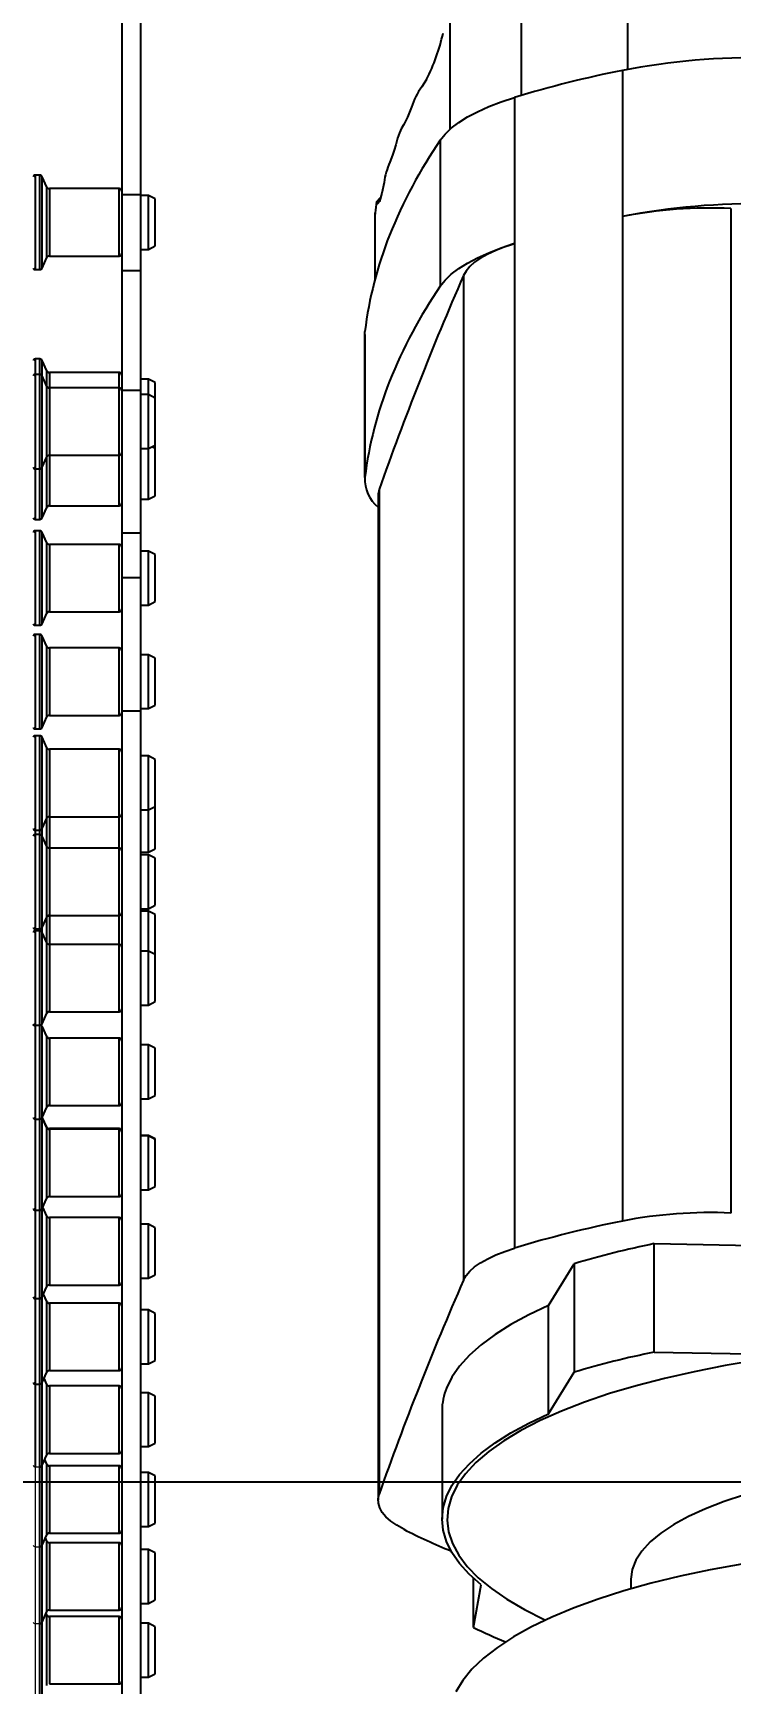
# Model space of a CAD drawing. Header units: feet. Extents: x -17 to 453, y -41 to 31.
# Drawn here: x 50.1997 to 50.396, y -6.4917 to -6.0274 of the extents above; entities that cross this region are included whole.
import ezdxf
from ezdxf import colors
from ezdxf.entities.mleader import LeaderData, LeaderLine
from ezdxf.enums import TextEntityAlignment as Align
from ezdxf.math import Vec2, Vec3

# ---------------------------------------------------------------- set-up
doc = ezdxf.new("R2018")
doc.units = ezdxf.units.FT
doc.header["$MEASUREMENT"] = 0
doc.layers.add('DETL-RACK-FADE', color=8, linetype='Continuous')
doc.layers.add('G-ANNO-TEXT', color=1, linetype='Continuous')
doc.styles.add('NEI-A', font='arial.ttf')
doc.styles.get("Standard").update_dxf_attribs({"font": 'arial.ttf'})

# ---------------------------------------------------------------- blocks, each defined once
blk = doc.blocks.new('DETAIL_TITLE')
at = {"style": 'NEI-A', "flags": 8}
blk.add_attdef('#', text='', height=0.2, dxfattribs=at).set_placement((0.5922, -0.5109), align=Align.MIDDLE_CENTER)
at = {"lineweight": 30, "style": '', "flags": 104}
blk.add_attdef('DETAIL_TITLE', text='', height=0.2, dxfattribs=at).set_placement((0.909896588761212, -0.5251383791434918), align=Align.BOTTOM_LEFT)
at = {"style": 'NEI-A'}
for tag, p in [('SCALE:', (0.9386493124493107, -0.7379200523425924)), ('1"_=_', (1.547398728572484, -0.7379200523425924))]:
    blk.add_attdef(tag, text='', height=0.1, dxfattribs=at).set_placement(p, align=Align.BOTTOM_LEFT)

msp = doc.modelspace()

# ---------------------------------------------------------------- linework, layer by layer
for p, q in [((50.22471194939352, -5.453516721641533), (50.22471194939352, -6.688860277131463)), ((50.2299271276682, -5.453516721641533), (50.2299271276682, -6.687413812693546)), ((50.20161308115836, -6.067365142966821), (50.20040010551802, -6.067365142966821)), ((50.20040010551802, -6.093915140541288), (50.20040010551802, -6.067365142966821)), ((50.20161308115836, -6.093915140541288), (50.20161308115836, -6.067365142966821)), ((50.20365281408588, -6.070732484233124), (50.20228102247793, -6.067790609621573)), ((50.20228102247793, -6.093489560323345), (50.20228102247793, -6.067790609621573)), ((50.20365281408588, -6.09054779927499), (50.20365281408588, -6.070732484233124)), ((50.22398941149129, -6.071157950887875), (50.20432074965545, -6.071157950887875)), ((50.20432074965545, -6.071157950887875), (50.20432074965545, -6.090122219057042)), ((50.22398941149129, -6.090122219057042), (50.22398941149129, -6.071157950887875)), ((50.22471194939352, -6.072799232262758), (50.2299271276682, -6.072799232262758)), ((50.23216567380704, -6.073054355567157), (50.2299271276682, -6.073054355567157)), ((50.23404427350285, -6.074017421747362), (50.23216567380704, -6.073054355567157)), ((50.23216567380704, -6.088225814377763), (50.23216567380704, -6.073054355567157)), ((50.23404427350285, -6.087262861760752), (50.23404427350285, -6.074017421747362)), ((50.23216567380704, -6.088225814377763), (50.23404427350285, -6.087262861760752)), ((50.20228102247793, -6.093489560323345), (50.20365281408588, -6.09054779927499)), ((50.20432074965545, -6.090122219057042), (50.22398941149129, -6.090122219057042)), ((50.2299271276682, -6.088225814377763), (50.23216567380704, -6.088225814377763)), ((50.20040010551802, -6.093915140541288), (50.20161308115836, -6.093915140541288)), ((50.2299271276682, -6.094281830337932), (50.22471194939352, -6.094281830337932)), ((50.20161308115836, -6.119056598033906), (50.20040010551802, -6.119056598033906)), ((50.20040010551802, -6.164163370294796), (50.20040010551802, -6.119056598033906)), ((50.20161308115836, -6.164163370294796), (50.20161308115836, -6.119056598033906)), ((50.20365281408588, -6.122423939300209), (50.20228102247793, -6.119482064688663)), ((50.20228102247793, -6.163737902202534), (50.20228102247793, -6.119482064688663)), ((50.20161308115836, -6.123396386662568), (50.20040010551802, -6.123396386662568)), ((50.20365281408588, -6.126763729366379), (50.20228102247793, -6.12382185331732)), ((50.20365281408588, -6.160796141154178), (50.20365281408588, -6.122423939300209)), ((50.22398941149129, -6.122849405954961), (50.20432074965545, -6.122849405954961)), ((50.20432074965545, -6.122849405954961), (50.20432074965545, -6.160370560936236)), ((50.22398941149129, -6.160370560936236), (50.22398941149129, -6.122849405954961)), ((50.22398941149129, -6.12718919602113), (50.20432074965545, -6.12718919602113)), ((50.22471194939352, -6.127859159915539), (50.2299271276682, -6.127859159915539)), ((50.23216567380704, -6.124745809196734), (50.2299271276682, -6.124745809196734)), ((50.23216567380704, -6.129085712826095), (50.2299271276682, -6.129085712826095)), ((50.23404427350285, -6.125708876814445), (50.23216567380704, -6.124745809196734)), ((50.23216567380704, -6.158474156256952), (50.23216567380704, -6.124745809196734)), ((50.23404427350285, -6.130048665443109), (50.23216567380704, -6.129085712826095)), ((50.23404427350285, -6.157511090076751), (50.23404427350285, -6.125708876814445)), ((50.20228102247793, -6.1495208054566), (50.20365281408588, -6.146579044408243)), ((50.20432074965545, -6.146153462752791), (50.22398941149129, -6.146153462752791)), ((50.2299271276682, -6.144257059511018), (50.23216567380704, -6.144257059511018)), ((50.23216567380704, -6.144257059511018), (50.23404427350285, -6.1432941054565)), ((50.23404427350285, -6.144265763626549), (50.23309656422871, -6.143779935979031)), ((50.20040010551802, -6.14994638423704), (50.20161308115836, -6.14994638423704)), ((50.20228102247793, -6.163737902202534), (50.20365281408588, -6.160796141154178)), ((50.20432074965545, -6.160370560936236), (50.22398941149129, -6.160370560936236)), ((50.2299271276682, -6.158474156256952), (50.23216567380704, -6.158474156256952)), ((50.23216567380704, -6.158474156256952), (50.23404427350285, -6.157511090076751)), ((50.20040010551802, -6.164163370294796), (50.20161308115836, -6.164163370294796)), ((50.20161308115836, -6.167402413904414), (50.20040010551802, -6.167402413904414)), ((50.20040010551802, -6.193952412916397), (50.20040010551802, -6.167402413904414)), ((50.20161308115836, -6.193952412916397), (50.20161308115836, -6.167402413904414)), ((50.20365281408588, -6.170769755170719), (50.20228102247793, -6.16782799555987)), ((50.20228102247793, -6.193526944824134), (50.20228102247793, -6.16782799555987)), ((50.20365281408588, -6.190585071650096), (50.20365281408588, -6.170769755170719)), ((50.22471194939352, -6.167965108020258), (50.2299271276682, -6.167965108020258)), ((50.22398941149129, -6.171195223262981), (50.20432074965545, -6.171195223262981)), ((50.20432074965545, -6.171195223262981), (50.20432074965545, -6.190159604995339)), ((50.22398941149129, -6.190159604995339), (50.22398941149129, -6.171195223262981)), ((50.23216567380704, -6.173091741505452), (50.2299271276682, -6.173091741505452)), ((50.23404427350285, -6.174054694122466), (50.23216567380704, -6.173091741505452)), ((50.23216567380704, -6.188263086752867), (50.23216567380704, -6.173091741505452)), ((50.23404427350285, -6.187300134135858), (50.23404427350285, -6.174054694122466)), ((50.22471194939352, -6.18051752506125), (50.2299271276682, -6.18051752506125)), ((50.2299271276682, -6.188263086752867), (50.23216567380704, -6.188263086752867)), ((50.23216567380704, -6.188263086752867), (50.23404427350285, -6.187300134135858)), ((50.20040010551802, -6.193952412916397), (50.20161308115836, -6.193952412916397)), ((50.20228102247793, -6.193526944824134), (50.20365281408588, -6.190585071650096)), ((50.20432074965545, -6.190159604995339), (50.22398941149129, -6.190159604995339)), ((50.20161308115836, -6.1965476049782), (50.20040010551802, -6.1965476049782)), ((50.20040010551802, -6.223097602552672), (50.20040010551802, -6.1965476049782)), ((50.20161308115836, -6.223097602552672), (50.20161308115836, -6.1965476049782)), ((50.20365281408588, -6.199914947682009), (50.20228102247793, -6.196973185196146)), ((50.20228102247793, -6.222672135897918), (50.20228102247793, -6.196973185196146)), ((50.20365281408588, -6.21973026272388), (50.20365281408588, -6.199914947682009)), ((50.22398941149129, -6.200340526462449), (50.20432074965545, -6.200340526462449)), ((50.20432074965545, -6.200340526462449), (50.20432074965545, -6.219304794631617)), ((50.22398941149129, -6.219304794631617), (50.22398941149129, -6.200340526462449)), ((50.23216567380704, -6.202236931141728), (50.2299271276682, -6.202236931141728)), ((50.23404427350285, -6.203199883758741), (50.23216567380704, -6.202236931141728)), ((50.23216567380704, -6.217408277826651), (50.23216567380704, -6.202236931141728)), ((50.23404427350285, -6.216445323772131), (50.23404427350285, -6.203199883758741)), ((50.23216567380704, -6.217408277826651), (50.23404427350285, -6.216445323772131)), ((50.20228102247793, -6.222672135897918), (50.20365281408588, -6.21973026272388)), ((50.20432074965545, -6.219304794631617), (50.22398941149129, -6.219304794631617)), ((50.22471194939352, -6.217978770427509), (50.2299271276682, -6.217978770427509)), ((50.2299271276682, -6.217408277826651), (50.23216567380704, -6.217408277826651)), ((50.20040010551802, -6.223097602552672), (50.20161308115836, -6.223097602552672)), ((50.20161308115836, -6.225027804500371), (50.20040010551802, -6.225027804500371)), ((50.20040010551802, -6.430644220078205), (50.20040010551802, -6.225027804500371)), ((50.20161308115836, -6.691507521385409), (50.20161308115836, -6.225027804500371)), ((50.20365281408588, -6.228395145766674), (50.20228102247793, -6.225453386155825)), ((50.20228102247793, -6.306035361807556), (50.20228102247793, -6.225453386155825)), ((50.20365281408588, -6.303093543258852), (50.20365281408588, -6.228395145766674)), ((50.22398941149129, -6.228820725984621), (50.20432074965545, -6.228820725984621)), ((50.20432074965545, -6.228820725984621), (50.20432074965545, -6.302668020541258)), ((50.22398941149129, -6.302668020541258), (50.22398941149129, -6.228820725984621)), ((50.23216567380704, -6.2307171306639), (50.2299271276682, -6.2307171306639)), ((50.23404427350285, -6.231680084718418), (50.23216567380704, -6.2307171306639)), ((50.23216567380704, -6.257796249337163), (50.23216567380704, -6.2307171306639)), ((50.23404427350285, -6.256833296720151), (50.23404427350285, -6.231680084718418)), ((50.23216567380704, -6.24588847878633), (50.23404427350285, -6.24492552473181)), ((50.20228102247793, -6.251152335420089), (50.20365281408588, -6.248210462246051)), ((50.20432074965545, -6.247784995591294), (50.22398941149129, -6.247784995591294)), ((50.2299271276682, -6.24588847878633), (50.23216567380704, -6.24588847878633)), ((50.20040010551802, -6.251577803512349), (50.20161308115836, -6.251577803512349)), ((50.20161308115836, -6.252822329594911), (50.20040010551802, -6.252822329594911)), ((50.20365281408588, -6.256189670861216), (50.20228102247793, -6.253247796249665)), ((50.22398941149129, -6.256615138953478), (50.20432074965545, -6.256615138953478)), ((50.2299271276682, -6.257796249337163), (50.23216567380704, -6.257796249337163)), ((50.23216567380704, -6.258511542195253), (50.2299271276682, -6.258511542195253)), ((50.23216567380704, -6.257796249337163), (50.23404427350285, -6.256833296720151)), ((50.23404427350285, -6.259474608375452), (50.23216567380704, -6.258511542195253)), ((50.23216567380704, -6.273683002443365), (50.23216567380704, -6.258511542195253)), ((50.23404427350285, -6.272719992326001), (50.23404427350285, -6.259474608375452)), ((50.23216567380704, -6.273683002443365), (50.23404427350285, -6.272719992326001)), ((50.20228102247793, -6.27894680445179), (50.20365281408588, -6.27600498590308)), ((50.20432074965545, -6.275579463185489), (50.22398941149129, -6.275579463185489)), ((50.2299271276682, -6.273683002443365), (50.23216567380704, -6.273683002443365)), ((50.23216567380704, -6.274341775332092), (50.2299271276682, -6.274341775332092)), ((50.23404427350285, -6.27530478544945), (50.23216567380704, -6.274341775332092)), ((50.23216567380704, -6.300771559799133), (50.23216567380704, -6.274341775332092)), ((50.23404427350285, -6.299808549681773), (50.23404427350285, -6.27530478544945)), ((50.20040010551802, -6.279372327169384), (50.20161308115836, -6.279372327169384)), ((50.20161308115836, -6.279910888388189), (50.20040010551802, -6.279910888388189)), ((50.20365281408588, -6.283278172154143), (50.20228102247793, -6.280336411105788)), ((50.22398941149129, -6.283703696309248), (50.20432074965545, -6.283703696309248)), ((50.23216567380704, -6.285600157051372), (50.2299271276682, -6.285600157051372)), ((50.23404427350285, -6.28656316716873), (50.23216567380704, -6.285600157051372)), ((50.2299271276682, -6.300771559799133), (50.23216567380704, -6.300771559799133)), ((50.23216567380704, -6.300771559799133), (50.23404427350285, -6.299808549681773)), ((50.20228102247793, -6.306035361807556), (50.20365281408588, -6.303093543258852)), ((50.20432074965545, -6.302668020541258), (50.22398941149129, -6.302668020541258)), ((50.20040010551802, -6.306460885962661), (50.20161308115836, -6.306460885962661)), ((50.20365281408588, -6.309641152714168), (50.20228102247793, -6.306699334165463)), ((50.20228102247793, -6.691512326977186), (50.20228102247793, -6.306699334165463)), ((50.20365281408588, -6.329456467756037), (50.20365281408588, -6.309641152714168)), ((50.22398941149129, -6.310066675431765), (50.20432074965545, -6.310066675431765)), ((50.20432074965545, -6.310066675431765), (50.20432074965545, -6.329030943600932)), ((50.22398941149129, -6.329030943600932), (50.22398941149129, -6.310066675431765)), ((50.23216567380704, -6.311963080111047), (50.2299271276682, -6.311963080111047)), ((50.23404427350285, -6.312926090228411), (50.23216567380704, -6.311963080111047)), ((50.23216567380704, -6.327134538921653), (50.23216567380704, -6.311963080111047)), ((50.23404427350285, -6.326171530241801), (50.23404427350285, -6.312926090228411)), ((50.2299271276682, -6.327134538921653), (50.23216567380704, -6.327134538921653)), ((50.23216567380704, -6.327134538921653), (50.23404427350285, -6.326171530241801)), ((50.20040010551802, -6.332823809022342), (50.20161308115836, -6.332823809022342)), ((50.20228102247793, -6.332398284867235), (50.20365281408588, -6.329456467756037)), ((50.20365281408588, -6.335259282361022), (50.20229985384267, -6.332357875058529)), ((50.20365281408588, -6.33509532298706), (50.20233808582559, -6.332275924121722)), ((50.20432074965545, -6.329030943600932), (50.22398941149129, -6.329030943600932)), ((50.20365281408588, -6.355074654903238), (50.20365281408588, -6.33509532298706)), ((50.22398941149129, -6.335520847142165), (50.20432074965545, -6.335520847142165)), ((50.20432074965545, -6.335520847142165), (50.20432074965545, -6.354649129310625)), ((50.22398941149129, -6.335684805078616), (50.20432074965545, -6.335684805078616)), ((50.22398941149129, -6.354649129310625), (50.22398941149129, -6.335520847142165)), ((50.23216567380704, -6.337417307884285), (50.2299271276682, -6.337417307884285)), ((50.23216567380704, -6.337581265820738), (50.2299271276682, -6.337581265820738)), ((50.23404427350285, -6.338380318001649), (50.23216567380704, -6.337417307884285)), ((50.23216567380704, -6.352752668568504), (50.23216567380704, -6.337417307884285)), ((50.23404427350285, -6.338544275938101), (50.23216567380704, -6.337581265820738)), ((50.23404427350285, -6.351789659888651), (50.23404427350285, -6.338380318001649)), ((50.23216567380704, -6.352752668568504), (50.23404427350285, -6.351789659888651)), ((50.20228102247793, -6.358016472014436), (50.20365281408588, -6.355074654903238)), ((50.20432074965545, -6.354649129310625), (50.22398941149129, -6.354649129310625)), ((50.2299271276682, -6.352752668568504), (50.23216567380704, -6.352752668568504)), ((50.20040010551802, -6.358441994732033), (50.20161308115836, -6.358441994732033)), ((50.20365281408588, -6.360114022981746), (50.20247785192716, -6.357594338942494)), ((50.20365281408588, -6.379929395523966), (50.20365281408588, -6.360114022981746)), ((50.22398941149129, -6.360539547136851), (50.20432074965545, -6.360539547136851)), ((50.20432074965545, -6.360539547136851), (50.20432074965545, -6.379503871368861)), ((50.22398941149129, -6.379503871368861), (50.22398941149129, -6.360539547136851)), ((50.23216567380704, -6.362436007878975), (50.2299271276682, -6.362436007878975)), ((50.23404427350285, -6.363399017996338), (50.23216567380704, -6.362436007878975)), ((50.23216567380704, -6.377607410626739), (50.23216567380704, -6.362436007878975)), ((50.23404427350285, -6.376644400509376), (50.23404427350285, -6.363399017996338)), ((50.37439029484329, -6.367868799104507), (50.41132569663073, -6.36855616979247)), ((50.37439029484329, -6.398364089779085), (50.37439029484329, -6.367868799104507)), ((50.34464950364067, -6.385286000222814), (50.35188797549273, -6.373514887879601)), ((50.35188797549273, -6.373514887879601), (50.35188797549273, -6.404010179991689)), ((50.20432074965545, -6.379503871368861), (50.22398941149129, -6.379503871368861)), ((50.2299271276682, -6.377607410626739), (50.23216567380704, -6.377607410626739)), ((50.23216567380704, -6.377607410626739), (50.23404427350285, -6.376644400509376)), ((50.20040010551802, -6.383296735352756), (50.20161308115836, -6.383296735352756)), ((50.20228102247793, -6.382871212635164), (50.20365281408588, -6.379929395523966)), ((50.20365281408588, -6.384187290716172), (50.2026600590373, -6.382058314369894)), ((50.20365281408588, -6.404002663258387), (50.20365281408588, -6.384187290716172)), ((50.22398941149129, -6.384612813433767), (50.20432074965545, -6.384612813433767)), ((50.20432074965545, -6.384612813433767), (50.20432074965545, -6.403577083040446)), ((50.22398941149129, -6.403577083040446), (50.22398941149129, -6.384612813433767)), ((50.23216567380704, -6.386509274175889), (50.2299271276682, -6.386509274175889)), ((50.23404427350285, -6.387472284293253), (50.23216567380704, -6.386509274175889)), ((50.23216567380704, -6.401680678361162), (50.23216567380704, -6.386509274175889)), ((50.23404427350285, -6.400717668243802), (50.23404427350285, -6.387472284293253)), ((50.34464950364067, -6.415781292334898), (50.34464950364067, -6.385286000222814)), ((50.37439029484329, -6.398364089779085), (50.41132569663073, -6.399051461904557)), ((50.2299271276682, -6.401680678361162), (50.23216567380704, -6.401680678361162)), ((50.23216567380704, -6.401680678361162), (50.23404427350285, -6.400717668243802)), ((50.20040010551802, -6.407369947024341), (50.20161308115836, -6.407369947024341)), ((50.20228102247793, -6.406944422869236), (50.20365281408588, -6.404002663258387)), ((50.20365281408588, -6.40746156233253), (50.20284634867232, -6.405732112795461)), ((50.20365281408588, -6.427276878811904), (50.20365281408588, -6.40746156233253)), ((50.20432074965545, -6.403577083040446), (50.22398941149129, -6.403577083040446)), ((50.34464950364067, -6.415781292334898), (50.35188797549273, -6.404010179991689)), ((50.22398941149129, -6.407887087925142), (50.20432074965545, -6.407887087925142)), ((50.20432074965545, -6.407887087925142), (50.20432074965545, -6.426851354656803)), ((50.22398941149129, -6.426851354656803), (50.22398941149129, -6.407887087925142)), ((50.23216567380704, -6.409783491166914), (50.2299271276682, -6.409783491166914)), ((50.23404427350285, -6.410746501284274), (50.23216567380704, -6.409783491166914)), ((50.23216567380704, -6.42495495141503), (50.23216567380704, -6.409783491166914)), ((50.23404427350285, -6.423991941297666), (50.23404427350285, -6.410746501284274)), ((50.31474404868482, -6.414832129739407), (50.31474404868482, -6.445327420413983)), ((50.2299271276682, -6.42495495141503), (50.23216567380704, -6.42495495141503)), ((50.23216567380704, -6.42495495141503), (50.23404427350285, -6.423991941297666)), ((50.20228102247793, -6.430218697360612), (50.20365281408588, -6.427276878811904)), ((50.20365281408588, -6.42991988529003), (50.20303658283136, -6.42859838205097)), ((50.20365281408588, -6.44973525783225), (50.20365281408588, -6.42991988529003)), ((50.20432074965545, -6.426851354656803), (50.22398941149129, -6.426851354656803)), ((50.22398941149129, -6.430345409445135), (50.20432074965545, -6.430345409445135)), ((50.20432074965545, -6.430345409445135), (50.20432074965545, -6.449309733677145)), ((50.22398941149129, -6.449309733677145), (50.22398941149129, -6.430345409445135)), ((50.23216567380704, -6.432241870187257), (50.2299271276682, -6.432241870187257)), ((50.23404427350285, -6.43320488030462), (50.23216567380704, -6.432241870187257)), ((50.23216567380704, -6.447413272935021), (50.23216567380704, -6.432241870187257)), ((50.23404427350285, -6.446450264255171), (50.23404427350285, -6.43320488030462)), ((50.20432074965545, -6.449309733677145), (50.22398941149129, -6.449309733677145)), ((50.2299271276682, -6.447413272935021), (50.23216567380704, -6.447413272935021)), ((50.23216567380704, -6.447413272935021), (50.23404427350285, -6.446450264255171)), ((50.20228102247793, -6.452677018880605), (50.20365281408588, -6.44973525783225)), ((50.20365281408588, -6.451545979801988), (50.2032306235136, -6.450640619535873)), ((50.20365281408588, -6.471361353781715), (50.20365281408588, -6.451545979801988)), ((50.22398941149129, -6.451971505394601), (50.20432074965545, -6.451971505394601)), ((50.20432074965545, -6.451971505394601), (50.20432074965545, -6.47093582962661)), ((50.22398941149129, -6.47093582962661), (50.22398941149129, -6.451971505394601)), ((50.23216567380704, -6.453867966136722), (50.2299271276682, -6.453867966136722)), ((50.23404427350285, -6.454830974816579), (50.23216567380704, -6.453867966136722)), ((50.23216567380704, -6.469039368884488), (50.23216567380704, -6.453867966136722)), ((50.23404427350285, -6.46807635876713), (50.23404427350285, -6.454830974816579)), ((50.3236039039155, -6.475813500969945), (50.3236039039155, -6.462008418671806)), ((50.36784404095873, -6.46236894730591), (50.36784404095873, -6.464962727734113)), ((50.23216567380704, -6.469039368884488), (50.23404427350285, -6.46807635876713)), ((50.3236039039155, -6.475813500969945), (50.32572257907403, -6.463830049895513)), ((50.20228102247793, -6.47430311483007), (50.20365281408588, -6.471361353781715)), ((50.20365281408588, -6.472324136772693), (50.20342833271819, -6.471842716527027)), ((50.20365281408588, -6.49213945325207), (50.20365281408588, -6.472324136772693)), ((50.20432074965545, -6.47093582962661), (50.22398941149129, -6.47093582962661)), ((50.22398941149129, -6.472749660927798), (50.20432074965545, -6.472749660927798)), ((50.20432074965545, -6.472749660927798), (50.20432074965545, -6.491713929096965)), ((50.22398941149129, -6.491713929096965), (50.22398941149129, -6.472749660927798)), ((50.2299271276682, -6.469039368884488), (50.23216567380704, -6.469039368884488)), ((50.23216567380704, -6.474646064169567), (50.2299271276682, -6.474646064169567)), ((50.23404427350285, -6.475609074286931), (50.23216567380704, -6.474646064169567)), ((50.23216567380704, -6.489817525855193), (50.23216567380704, -6.474646064169567)), ((50.23404427350285, -6.488854515737833), (50.23404427350285, -6.475609074286931)), ((50.2299271276682, -6.489817525855193), (50.23216567380704, -6.489817525855193)), ((50.23216567380704, -6.489817525855193), (50.23404427350285, -6.488854515737833)), ((50.20432074965545, -6.491713929096965), (50.22398941149129, -6.491713929096965))]:
    msp.add_line(p, q)
at = {"flags": 128}
for points in [[(50.32076952764643, -6.378131445819543), (50.32149475656504, -6.376860583139019), (50.32254625397153, -6.375613907980865), (50.32391661957081, -6.374400354462013), (50.32559616455383, -6.373228342071256), (50.32757302084828, -6.372106290297394), (50.32983326186931, -6.371041943000117), (50.33236091401962, -6.370042987976252), (50.3351381234404, -6.369116377018161)], [(50.34464950364067, -6.385286000222814), (50.33912538173369, -6.387889670711276), (50.33412109749393, -6.390601684797344), (50.32965678179406, -6.393411249665265), (50.32575038624345, -6.396306892557638), (50.32241761993781, -6.39927713784204), (50.31967189195882, -6.402309891757291), (50.3175242653739, -6.405393061979716), (50.31598335948559, -6.408514153683184)], [(50.40338743976507, -6.400676127115704), (50.39434019089262, -6.402183688550869), (50.38562352878436, -6.403883973910249), (50.37727635817728, -6.40576935864739), (50.36933596804863, -6.407831360023108), (50.36183782461448, -6.41006088148198), (50.3548153930787, -6.412447917963048), (50.34830006863258, -6.414981788776238), (50.34232093495334, -6.417651131852326), (50.33690470095368, -6.42044413805686), (50.33207555128097, -6.423348314001222), (50.32785507731676, -6.42635060566837), (50.32426208167561, -6.429437672977039), (50.32131265295553, -6.432595672717879), (50.31901994148666, -6.435810584867971), (50.31739419958146, -6.439067940901664)], [(50.31598335948559, -6.43900944579527), (50.3175242653739, -6.435888352654292), (50.31967189195882, -6.432805185306885), (50.32241761993781, -6.429772431391635), (50.32575038624345, -6.426802240732561), (50.32965678179406, -6.423906543214859), (50.33412109749393, -6.421097032972273), (50.33912538173369, -6.418384961385852), (50.34464950364067, -6.415781292334898)], [(50.42522435931153, -6.43291392565691), (50.41970174391371, -6.433834039075416), (50.41269486047267, -6.435215620118015), (50.40605837703836, -6.436777890261505), (50.39983645387986, -6.438510505192859), (50.39407051999959, -6.440401880028995), (50.3887989453813, -6.442439409255609), (50.38405678798862, -6.444609586040412), (50.37987562126391, -6.446897941857747), (50.37628326962668, -6.449289217552147), (50.37330363597258, -6.451767587589684), (50.37095655792245, -6.454316493306981), (50.36925764107142, -6.456919032476048), (50.36821820723841, -6.459557801178354), (50.36784516221555, -6.46221527618213), (50.36784404095873, -6.46236894730591)], [(50.30398288111991, -6.448208538717862), (50.30201320661921, -6.447085129935733), (50.30034116543192, -6.445912042288429), (50.29897857963006, -6.444697528513725), (50.29793504602209, -6.443450176288945), (50.2972179649031, -6.442178804730318), (50.29683237905384, -6.440892398267591), (50.29678100824084, -6.439600059206219), (50.29706422046639, -6.438310828038778)], [(50.32572257907403, -6.463830049895513), (50.32239428054561, -6.46085935179585), (50.3196531123444, -6.457826146502851), (50.31751011453771, -6.454742638465868), (50.31597388917788, -6.451621319636013), (50.31505062905272, -6.448474624464046), (50.31474404868482, -6.445315270589957), (50.31505537858166, -6.442155971341203), (50.31598335948559, -6.43900944579527)], [(50.31739419958146, -6.439067940901664), (50.31644268378412, -6.442353331231162), (50.3161696491206, -6.445651946641235), (50.31657631459831, -6.448949148980196), (50.31766084595607, -6.452230130470335), (50.31941842466451, -6.455480310460302), (50.32184117892571, -6.458685162924105), (50.32491829867376, -6.461830331461771), (50.32863605282503, -6.464901800362897), (50.33297782377828, -6.467885835668818), (50.33792420516525, -6.470769101610783), (50.34345313410152, -6.473538765548097), (50.34383221091114, -6.473714649057206)], [(50.48758761202399, -6.45300798802211), (50.47749301727035, -6.452700247584628), (50.46735762026812, -6.452611965859257), (50.45722666229291, -6.452743484973064), (50.44714540762056, -6.453094234235083), (50.4371588905254, -6.453662691323542), (50.4273116967791, -6.454446314722949), (50.41764781414969, -6.455441537974073), (50.40821038514998, -6.456643959425103), (50.39904158628695, -6.458048261731134), (50.39018236931014, -6.459648059478274), (50.38167227146042, -6.461436288748471), (50.37354932346948, -6.46340492105532), (50.3658497908083, -6.465545258033314), (50.35860809318658, -6.467847574935709), (50.35185653430116, -6.470301754575861), (50.34562528458584, -6.472896720948793), (50.33994217996023, -6.475620943796748), (50.33483258382882, -6.478462214357844), (50.3303193468309, -6.481407876804967), (50.32642261133913, -6.484444756370356), (50.32315977120953, -6.487559293033886), (50.32054540278088, -6.490737637836185), (50.31859119012441, -6.493965493315136)]]:
    msp.add_lwpolyline(points, dxfattribs=at)
for centre, radius, start, end in [((50.20040010551802, -6.068102106269436), 0.0007369900938882879, 90, 155.0000000507877), ((50.20161308115836, -6.068102106269436), 0.0007369900938882879, 24.99999994921245, 90), ((50.20432074965545, -6.070420981835218), 0.0007369900938881337, 204.9999999492123, 270), ((50.22398941149129, -6.071880513227752), 0.0007225393077329989, 0, 90), ((50.20432074965545, -6.090859248485065), 0.0007369900938881337, 90, 155.0000000507877), ((50.22398941149129, -6.089399719967552), 0.0007225393077329989, 270, 0), ((50.20040010551802, -6.093178126925862), 0.000736990093889521, 204.9999999492123, 270), ((50.20161308115836, -6.093178126925862), 0.000736990093889521, 270, 335.0000000507874), ((50.20040010551802, -6.119793554148982), 0.000736990093889521, 90, 155.0000000507877), ((50.20161308115836, -6.119793554148982), 0.000736990093889521, 24.99999994921245, 90), ((50.20040010551802, -6.124133361465256), 0.000736990093889521, 90, 155.0000000507877), ((50.20161308115836, -6.124133361465256), 0.000736990093889521, 24.99999994921245, 90), ((50.20432074965545, -6.122112432589782), 0.000736990093889521, 204.9999999492123, 270), ((50.22398941149129, -6.123571961107293), 0.0007225393077329989, 0, 90), ((50.20432074965545, -6.126452238468547), 0.000736990093889521, 204.9999999492123, 270), ((50.22398941149129, -6.127911768423568), 0.0007225393077329989, 0, 90), ((50.20432074965545, -6.146890505118391), 0.0007369900938881337, 90, 155.0000000507877), ((50.22398941149129, -6.145430976600876), 0.0007225393077329989, 270, 0), ((50.20040010551802, -6.149209383559191), 0.0007369900938881337, 204.9999999492123, 270), ((50.20161308115836, -6.149209383559191), 0.0007369900938881337, 270, 335.0000000507874), ((50.20432074965545, -6.161107550114012), 0.0007369900938882879, 90, 155.0000000507877), ((50.22398941149129, -6.159648021596498), 0.0007225393077343863, 270, 0), ((50.20040010551802, -6.163426428554809), 0.0007369900938881337, 204.9999999492123, 270), ((50.20161308115836, -6.163426428554809), 0.0007369900938881337, 270, 335.0000000507874), ((50.20040010551802, -6.168139411707246), 0.0007369900938872089, 90, 155.0000000507877), ((50.20161308115836, -6.168139411707246), 0.0007369900938872089, 24.99999994921245, 90), ((50.20432074965545, -6.170458290148048), 0.0007369900938882879, 204.9999999492123, 270), ((50.22398941149129, -6.171917818665557), 0.0007225393077329989, 0, 90), ((50.22398941149129, -6.189437025405356), 0.0007225393077329989, 270, 0), ((50.20040010551802, -6.193215432363674), 0.0007369900938881337, 204.9999999492123, 270), ((50.20161308115836, -6.193215432363674), 0.0007369900938881337, 270, 335.0000000507874), ((50.20432074965545, -6.19089655679789), 0.0007369900938882879, 90, 155.0000000507877), ((50.20040010551802, -6.197284608531067), 0.0007369900938882879, 90, 155.0000000507877), ((50.20161308115836, -6.197284608531067), 0.0007369900938882879, 24.99999994921245, 90), ((50.20432074965545, -6.199603485534357), 0.0007369900938881337, 204.9999999492123, 270), ((50.22398941149129, -6.20106301405187), 0.0007225393077329989, 0, 90), ((50.20432074965545, -6.2200417521842), 0.0007369900938881337, 90, 155.0000000507877), ((50.22398941149129, -6.218582223666685), 0.0007225393077329989, 270, 0), ((50.20040010551802, -6.222360630625001), 0.000736990093889521, 204.9999999492123, 270), ((50.20040010551802, -6.225764803740708), 0.0007369900938881337, 90, 155.0000000507877), ((50.20161308115836, -6.222360630625001), 0.000736990093889521, 270, 335.0000000507874), ((50.20161308115836, -6.225764803740708), 0.0007369900938881337, 24.99999994921245, 90), ((50.20432074965545, -6.228083682181511), 0.0007369900938881337, 204.9999999492123, 270), ((50.22398941149129, -6.229543210699024), 0.0007225393077343863, 0, 90), ((50.20432074965545, -6.248521948831351), 0.0007369900938881337, 90, 155.0000000507877), ((50.22398941149129, -6.247062418876331), 0.0007225393077329989, 270, 0), ((50.20040010551802, -6.250840825834642), 0.0007369900938909083, 204.9999999492123, 270), ((50.20040010551802, -6.253559290022514), 0.0007369900938881337, 90, 155.0000000507877), ((50.20161308115836, -6.250840825834642), 0.0007369900938909083, 270, 335.0000000507874), ((50.20161308115836, -6.253559290022514), 0.0007369900938881337, 24.99999994921245, 90), ((50.20432074965545, -6.255878167025804), 0.0007369900938881337, 204.9999999492123, 270), ((50.22398941149129, -6.257337696980828), 0.0007225393077329989, 0, 90), ((50.20432074965545, -6.276316433675651), 0.000736990093889521, 90, 155.0000000507877), ((50.22398941149129, -6.274856903720625), 0.0007225393077343863, 270, 0), ((50.20040010551802, -6.278635310678942), 0.0007369900938872089, 204.9999999492123, 270), ((50.20040010551802, -6.280647854565828), 0.000736990093889521, 90, 155.0000000507877), ((50.20161308115836, -6.278635310678942), 0.0007369900938872089, 270, 335.0000000507874), ((50.20161308115836, -6.280647854565828), 0.000736990093889521, 24.99999994921245, 90), ((50.20432074965545, -6.282966731569118), 0.0007369900938881337, 204.9999999492123, 270), ((50.22398941149129, -6.284426261524144), 0.0007225393077329989, 0, 90), ((50.20432074965545, -6.303404998218964), 0.0007369900938881337, 90, 155.0000000507877), ((50.22398941149129, -6.30194546826394), 0.0007225393077343863, 270, 0), ((50.20040010551802, -6.305723875222254), 0.0007369900938881337, 204.9999999492123, 270), ((50.20040010551802, -6.307010802063152), 0.0007369900938879796, 119.1795795511312, 155.0000000507877), ((50.20161308115836, -6.305723875222254), 0.0007369900938881337, 270, 335.0000000507874), ((50.20161308115836, -6.307010802063152), 0.0007369900938879796, 24.99999994921245, 60.82042044886879), ((50.20432074965545, -6.309329679066446), 0.0007369900938882879, 204.9999999492123, 270), ((50.22398941149129, -6.310789209021467), 0.0007225393077357735, 0, 90), ((50.22398941149129, -6.328308415761269), 0.0007225393077329989, 270, 0), ((50.20040010551802, -6.33208682271958), 0.0007369900938881337, 204.9999999492123, 270), ((50.20161308115836, -6.33208682271958), 0.0007369900938881337, 270, 335.0000000507874), ((50.20432074965545, -6.329767944278782), 0.0007369900938882879, 90, 155.0000000507877), ((50.20432074965545, -6.334783868026951), 0.0007369900938882879, 204.9999999492123, 270), ((50.20432074965545, -6.334947837463472), 0.0007369900938881337, 204.9999999492123, 270), ((50.22398941149129, -6.336243399419478), 0.0007225393077329989, 0, 90), ((50.22398941149129, -6.336407365980985), 0.0007225393077343863, 0, 90), ((50.20432074965545, -6.355386104113313), 0.000736990093889521, 90, 155.0000000507877), ((50.22398941149129, -6.3539265755958), 0.0007225393077329989, 270, 0), ((50.20040010551802, -6.357704979679097), 0.000736990093889521, 204.9999999492123, 270), ((50.20161308115836, -6.357704979679097), 0.000736990093889521, 270, 335.0000000507874), ((50.20432074965545, -6.359802579521707), 0.0007369900938881337, 204.9999999492123, 270), ((50.22398941149129, -6.36126211091424), 0.0007225393077329989, 0, 90), ((50.39039762762165, -6.491701100768802), 0.1325608739193386, 87.5828607644791, 100.833744422401), ((50.42888276735123, -6.678460696207123), 0.323236704661749, 101.3116183000604, 106.8590675402553), ((50.43315131735834, -6.64972331630552), 0.287914617203695, 101.7763407125959, 106.3944219543157), ((50.20432074965545, -6.380240846171549), 0.000736990093889521, 90, 155.0000000507877), ((50.22398941149129, -6.378781317654036), 0.0007225393077343863, 270, 0), ((51.120716753259, -6.728342704374741), 0.8732488142966496, 156.356535315041, 158.4928373260147), ((50.20040010551802, -6.382559724612351), 0.0007369900938881337, 204.9999999492123, 270), ((50.20161308115836, -6.382559724612351), 0.0007369900938881337, 270, 335.0000000507874), ((50.20432074965545, -6.383875834318554), 0.0007369900938878253, 204.9999999492123, 270), ((50.22398941149129, -6.385335364273574), 0.0007225393077343863, 0, 90), ((50.43315131735834, -6.680218606980102), 0.2879146172044439, 101.7763407125959, 106.3944219543157), ((50.22398941149129, -6.402854571013375), 0.0007225393077343863, 270, 0), ((50.20040010551802, -6.406632977971686), 0.0007369900938881337, 204.9999999492123, 270), ((50.20161308115836, -6.406632977971686), 0.0007369900938881337, 270, 335.0000000507874), ((50.20432074965545, -6.404314100968396), 0.0007369900938878253, 90, 155.0000000507877), ((50.20432074965545, -6.407150094434842), 0.000736990093889521, 204.9999999492123, 270), ((50.22398941149129, -6.408609622952349), 0.0007225393077329989, 0, 90), ((51.08948508147286, -6.716032132369749), 0.8396784743639538, 158.4930643905806, 160.685866223995), ((50.33166049075212, -6.414869861469297), 0.0169164798553241, 157.9317356117673, 179.8722003844387), ((50.22398941149129, -6.426128831129661), 0.0007225393077343863, 270, 0), ((50.20161308115836, -6.429907238087972), 0.0007369900938881337, 270, 335.0000000507874), ((50.20432074965545, -6.427588361084682), 0.0007369900938872089, 90, 155.0000000507877), ((50.20432074965545, -6.429608437517464), 0.0007369900938881337, 204.9999999492123, 270), ((50.22398941149129, -6.431067966034979), 0.0007225393077329989, 0, 90), ((50.20432074965545, -6.450046704167308), 0.0007369900938881337, 90, 155.0000000507877), ((50.22398941149129, -6.448587172774774), 0.0007225393077343863, 270, 0), ((50.37451336284311, -6.31114727089054), 0.1541438935342677, 242.7700613007451, 248.182722363351), ((50.20161308115836, -6.45236557973309), 0.0007369900938881337, 270, 335.0000000507874), ((50.20432074965545, -6.451234530591913), 0.0007369900938881337, 204.9999999492123, 270), ((50.22398941149129, -6.452694060546934), 0.0007225393077329989, 0, 90), ((50.20432074965545, -6.471672797241753), 0.0007369900938881337, 90, 155.0000000507877), ((50.20432074965545, -6.472012653062405), 0.0007369900938881337, 204.9999999492123, 270), ((50.22398941149129, -6.470213268724246), 0.0007225393077343863, 270, 0), ((50.22398941149129, -6.47347218157992), 0.0007225393077343863, 0, 90), ((50.20161308115836, -6.473991674245051), 0.0007369900938882879, 270, 335.0000000507874), ((50.38549755701683, -6.351395931989774), 0.1389624257146322, 243.5511633263666, 247.6090941471803), ((50.22398941149129, -6.490991388319719), 0.0007225393077329989, 270, 0)]:
    msp.add_arc(centre, radius, start, end)
at = {"color": 7, "linetype": 'Continuous', "lineweight": 15}
for centre, radius in [((50.20040010551802, -6.429907238087972), 0.0007369900938881337), ((50.20040010551802, -6.45236557973309), 0.0007369900938881337), ((50.20040010551802, -6.473991674245051), 0.0007369900938882879)]:
    msp.add_arc(centre, radius, 204.9999999492123, 270, dxfattribs=at)
at = {"layer": 'DETL-RACK-FADE', "linetype": 'Continuous', "lineweight": 15}
for p, q in [((50.20040010551802, -6.430644220078205), (50.20161308115836, -6.430644220078205)), ((50.20040010551802, -6.55260537984214), (50.20040010551802, -6.430644220078205)), ((50.20040010551802, -6.45310254303571), (50.20161308115836, -6.45310254303571)), ((50.20040010551802, -6.474728637547665), (50.20161308115836, -6.474728637547665))]:
    msp.add_line(p, q, dxfattribs=at)

# ---------------------------------------------------------------- block references
at = {"layer": 'G-ANNO-TEXT'}
ref = msp.add_blockref('DETAIL_TITLE', (45.86471751914697, 2.973758176186102), dxfattribs=at)
lines = msp.add_mtext('{\\LMOTOR SUPPORT POST/END OF TRACKER GROUNDING (ABOVE GROUND)}', dxfattribs={"layer": '0', "insert": (46.77461410790819, 2.748619797042611), "char_height": 7.652886766712142, "attachment_point": 1})
ref.add_attrib('DETAIL_TITLE', '', (46.77461410790819, 2.748619797042611)).embed_mtext(lines)

# ---------------------------------------------------------------- next in the draw order: leaders
ml = msp.add_multileader_mtext('Standard', dxfattribs=at)
ml.set_content('MOTOR PIERS TO BE BONDED TO GEAR RACK', color=256, style='NEI-A')
ml.set_leader_properties()
ml.build(insert=Vec2(0, 0))
ml.multileader.update_dxf_attribs({"dogleg_length": 0.2077561439778138, "arrow_head_size": 0.1731301199815115})
ctx = ml.context
ctx.base_point, ctx.char_height, ctx.arrow_head_size, ctx.landing_gap_size, ctx.plane_origin = Vec3(51.29004620138861, -5.911923734896476), 0.1, 0.1731301199815115, 0.06925204799260462, Vec3(49.42105352023972, -4.232856408061336)
ctx.text_align_type = 2
notes = []
notes.append((ctx, [(1, (1, 1, 0), (51.0822900574108, -5.911923734896476), (1, 0), 0.2077561439778138, [(0, [(50.2776898710671, -5.541865132738257)], 0, [])])]))
ctx.mtext.insert, ctx.mtext.width, ctx.mtext.alignment, ctx.mtext.line_spacing_style, ctx.mtext.flow_direction = Vec3(53.04094899972228, -5.86107107459634), 1.692882673942701, 3, 2, 5
ctx.mtext.has_bg_fill, ctx.mtext.bg_color, ctx.mtext.bg_scale_factor, ctx.mtext.bg_transparency, ctx.mtext.use_window_bg_color = 1, -1073741824, 1.5, 0, 1
for ctx, leaders in notes:
    for number, flags, end, landing, length, lines in leaders:
        leader = LeaderData()
        leader.index, (leader.has_last_leader_line, leader.has_dogleg_vector, leader.attachment_direction) = number, flags
        leader.last_leader_point, leader.dogleg_vector, leader.dogleg_length = Vec3(end), Vec3(landing), length
        for number, points, colour, breaks in lines:
            line = LeaderLine()
            line.index, line.vertices, line.color, line.breaks = number, Vec3.list(points), colors.encode_raw_color(colour), breaks
            leader.lines.append(line)
        ctx.leaders.append(leader)

# ---------------------------------------------------------------- next in the draw order: linework, layer by layer
for p, q in [((50.36699064950925, -6.03759565477686), (50.36699064950925, -6.005310664260627)), ((50.33709239934727, -6.044916089065792), (50.33709239934727, -6.012812407216723)), ((50.31702579483687, -6.05441382299542), (50.31702579483687, -6.024332355154657)), ((50.31037496506517, -6.040501583044398), (50.30903299313889, -6.042530352092639)), ((50.36548150681445, -6.03789373084296), (50.36548150681445, -6.361502896506279)), ((50.3351381234404, -6.045507267417683), (50.3351381234404, -6.369116377018161)), ((50.30617496122566, -6.048200914454346), (50.3050537446444, -6.051062532951915)), ((50.31424686040556, -6.057500608552372), (50.31424686040556, -6.098579682523587)), ((50.3008585650843, -6.061714814978396), (50.30006128247666, -6.063719281503568)), ((50.29843286105515, -6.069440369423114), (50.29782220733459, -6.072378174447365)), ((50.29590237988761, -6.07795728968941), (50.29585010631912, -6.078830040069343)), ((50.29590237988761, -6.096613422106193), (50.29590237988761, -6.07795728968941)), ((50.29632495571224, -6.074840210072887), (50.29746107063428, -6.073673341088471)), ((50.39598831768421, -6.076728024199829), (50.39598831768421, -6.35925817051727)), ((50.29585010631912, -6.078830040069343), (50.29585010631912, -6.096809424987885)), ((50.32076952764643, -6.095601298064595), (50.32076952764643, -6.378131445819543)), ((50.29300546048745, -6.112195429105656), (50.29305988456905, -6.111286958070584)), ((50.29300546048745, -6.112195429105656), (50.29300546048745, -6.153274503076867)), ((50.29305988456905, -6.152365919916116), (50.29305988456905, -6.111286958070584)), ((50.29706422046639, -6.155780736346669), (50.29706422046639, -6.438310828038778)), ((50.2967608946183, -6.157517872243071), (50.2967608946183, -6.440048076060865))]:
    msp.add_line(p, q)
at = {"flags": 128}
for points in [[(50.31424686040556, -6.057500608552372), (50.31559372561165, -6.055808573055758), (50.31732635491809, -6.054153951599593), (50.31943507676597, -6.052545903989694), (50.32190809783343, -6.050993466406114), (50.32473162378641, -6.049505235151221), (50.32788984777862, -6.048089573650978), (50.33136515170271, -6.046754506079273), (50.3351381234404, -6.045507267417683)], [(50.30397987385158, -6.053091753377908), (50.30338950625465, -6.054127727127318), (50.30281546300716, -6.055427416170971)], [(50.3050537446444, -6.051062532951915), (50.30450912432617, -6.052186222048247), (50.30397987385158, -6.053091753377908)], [(50.30173341566452, -6.058794755999761), (50.30128977171152, -6.060359852285472), (50.3008585650843, -6.061714814978396)], [(50.30281546300716, -6.055427416170971), (50.30226414389812, -6.056983469089085), (50.30173341566452, -6.058794755999761)], [(50.29782220733459, -6.072378174447365), (50.29714903348312, -6.074792283530883), (50.2965749039851, -6.075471742170643), (50.29632495571224, -6.074840210072887)], [(50.31424686040556, -6.098579682523587), (50.31559372561165, -6.096887647026973), (50.31732635491809, -6.095232913445123), (50.31943507676597, -6.093624864397716), (50.32190809783343, -6.092072429689152), (50.32473162378641, -6.090584196996753), (50.32788984777862, -6.089168535496505), (50.33136515170271, -6.087833467924797), (50.3351381234404, -6.086586227825702)], [(50.3351381234404, -6.086586227825702), (50.33236091401962, -6.087512897721652), (50.32983326186931, -6.088511796682676), (50.32757302084828, -6.089576142542446), (50.32559616455383, -6.090698250379146), (50.32391661957081, -6.091870208144572), (50.32254625397153, -6.093083761663424), (50.32149475656504, -6.094330435384071), (50.32076952764643, -6.095601298064595)], [(50.29706422046639, -6.155780736346669), (50.29678100824084, -6.157069911451268), (50.2967608946183, -6.157517872243071)]]:
    msp.add_lwpolyline(points, dxfattribs=at)
for centre, radius, start, end in [((50.26328504740898, -6.016451381575511), 0.05287601365883848, 332.9452692105476, 348.0677479382753), ((50.40293050173106, -6.232175201547532), 0.1978578208689981, 88.96236646966477, 100.9103151347633), ((50.42888013383516, -6.354838741028379), 0.3232236462661029, 101.3116054596089, 106.8592811979699), ((50.32514888657867, -6.05420847343178), 0.01990227591795778, 144.0716481014786, 162.4310759634743), ((50.42930755118931, -6.135996609494825), 0.1392859824320338, 145.6976484987951, 158.1875115244011), ((50.32045162545952, -6.072615364830002), 0.02224649681199591, 156.4288851072698, 171.7947902386484), ((50.39721345464865, -6.090104697262786), 0.1020367203238119, 171.3963703170981, 173.1627574518303), ((50.40292890897137, -6.273235858156536), 0.1978394337066562, 88.96180929109309, 100.9108724787505), ((50.39039824862543, -6.209176100732716), 0.132565990744353, 87.58322244631097, 100.8335940363855), ((50.40136207042503, -6.124642633443111), 0.1091225748229992, 158.2701448198887, 172.9698576077995), ((51.12071411974296, -6.445811461238117), 0.8732459593242893, 156.3565319663053, 158.4928408238895), ((50.42930169765364, -6.177072784010869), 0.1392795130904032, 145.6972773322868, 158.1876815901963), ((50.40136315718166, -6.165721874165344), 0.1091236949093751, 158.2702205534854, 172.9697817322482), ((51.08943919619328, -6.433484390945098), 0.8396293381303283, 158.4930335339842, 160.6859673470503), ((50.30313132968164, -6.152904384821836), 0.01008582346933159, 176.9396184530687, 230.8300912522718)]:
    msp.add_arc(centre, radius, start, end)

doc.saveas('drawing.dxf')
